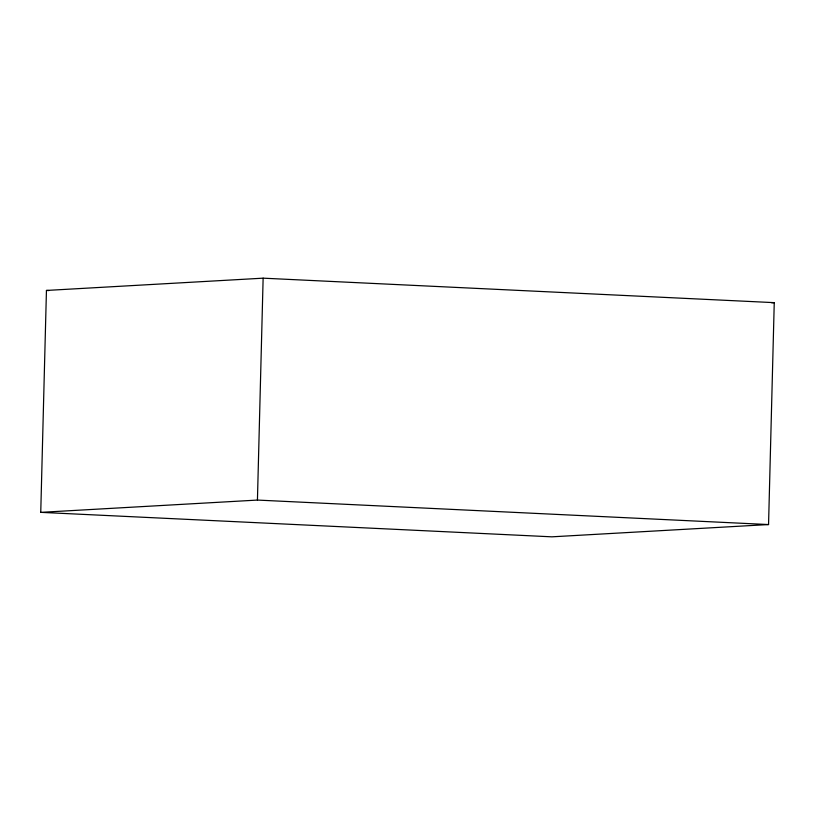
<?xml version="1.0" encoding="UTF-8"?>
<svg xmlns="http://www.w3.org/2000/svg" width="815" height="815" viewBox="0 0 815 815"><rect width="100%" height="100%" fill="white"/><g stroke="black" fill="none" stroke-linecap="round" stroke-linejoin="round"><path stroke-width="1.22" d="M40.75 512.35L46.445 290.446L263.133 278.17L774.25 302.65L768.555 524.554L551.867 536.83L40.75 512.35L257.438 500.074L768.555 524.554M257.438 500.074L263.133 278.17M771.713 302.793L774.25 302.65M46.445 290.446L48.981 290.568"/></g></svg>
